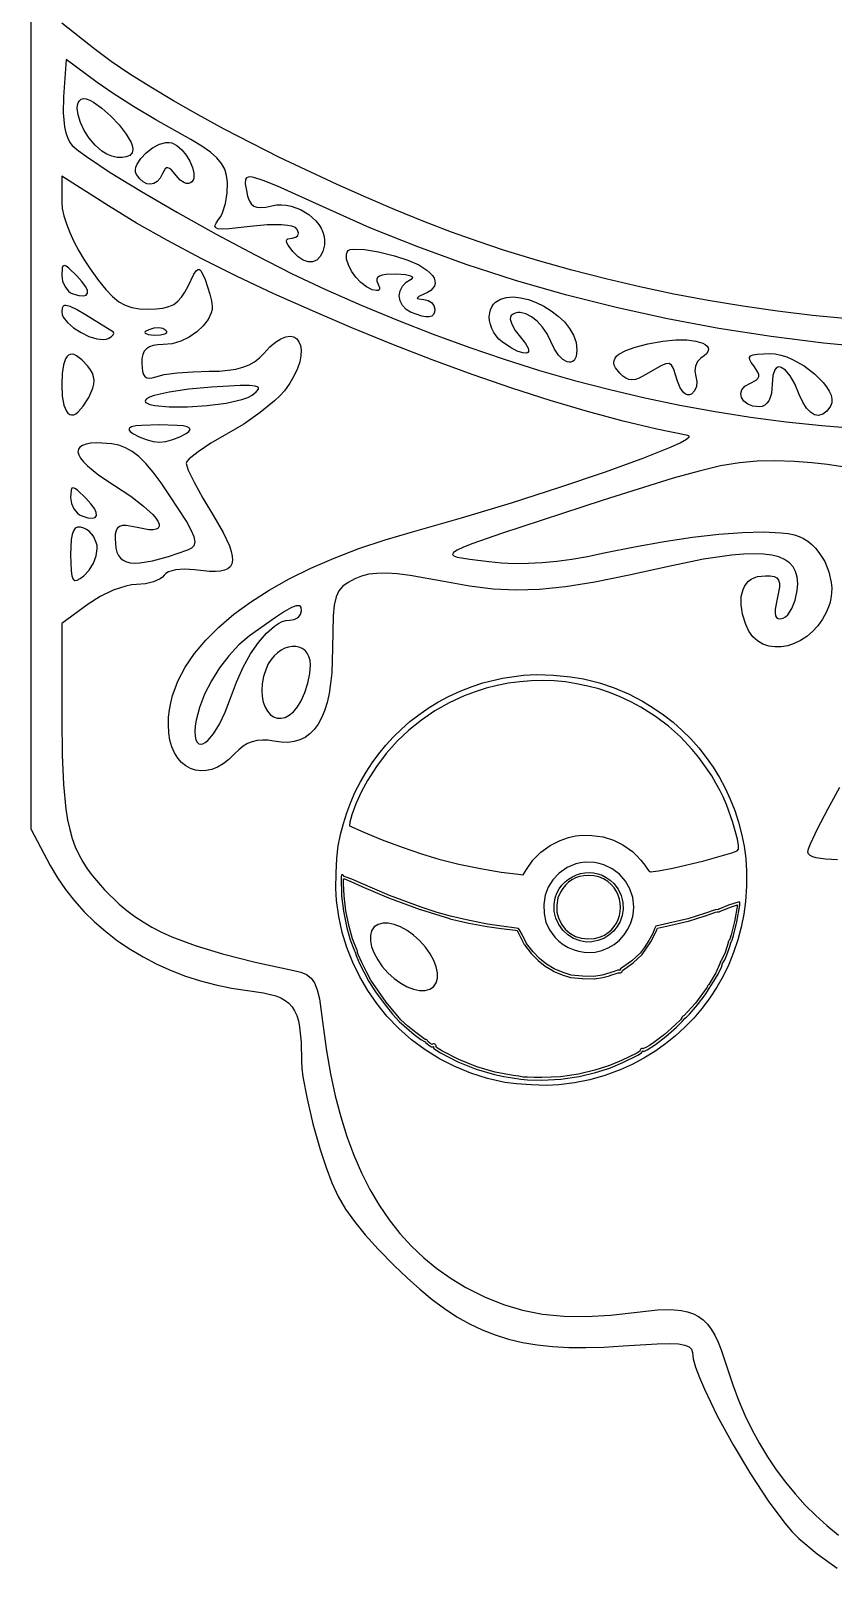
# Model space of a CAD drawing. Header units: millimetres. Extents: x 232 to 266, y 0 to 290.
# Drawn here: x 234.07 to 246.13, y 0.89 to 23.99 of the extents above; entities that cross this region are included whole.
import ezdxf

# ---------------------------------------------------------------- set-up
doc = ezdxf.new("R2010")
doc.units = ezdxf.units.MM
doc.layers.add('Surface_Engraving', color=5, linetype='CONTINUOUS')

msp = doc.modelspace()

# ---------------------------------------------------------------- linework, layer by layer
at = {"layer": 'Surface_Engraving'}
for points in [[(234.066072, 35.466016), (234.066789, 11.998383), (234.360664, 11.44768), (234.467612, 11.263802), (234.588272, 11.08674), (234.721947, 10.916936), (234.867936, 10.754831), (235.025541, 10.60087), (235.194063, 10.455493), (235.372802, 10.319144), (235.56106, 10.192265), (235.758137, 10.075298), (235.963333, 9.968686), (236.175951, 9.872871), (236.39529, 9.788295), (236.620652, 9.715401), (236.851337, 9.654631), (237.086646, 9.606428), (237.32588, 9.571234), (237.563896, 9.536352), (237.750769, 9.489296), (237.826914, 9.458725), (237.892538, 9.422137), (237.948395, 9.378541), (237.99524, 9.326947), (238.033828, 9.266363), (238.064914, 9.195797), (238.089253, 9.11426), (238.107599, 9.02076), (238.129334, 8.793905), (238.136156, 8.507306), (238.142245, 8.404426), (238.158986, 8.272638), (238.219796, 7.944114), (238.309329, 7.565293), (238.418327, 7.17973), (238.505392, 6.91319), (238.593212, 6.682719), (238.688834, 6.477296), (238.799306, 6.2859), (238.931675, 6.09751), (239.092989, 5.901104), (239.290296, 5.68566), (239.530642, 5.440159), (239.725054, 5.251966), (239.915045, 5.08132), (240.102157, 4.92768), (240.287927, 4.790504), (240.473897, 4.669253), (240.661606, 4.563386), (240.852594, 4.472362), (241.0484, 4.395641), (241.250564, 4.332681), (241.460625, 4.282943), (241.680125, 4.245885), (241.910601, 4.220967), (242.153594, 4.207648), (242.410644, 4.205387), (242.68329, 4.213645), (242.973072, 4.23188), (243.483597, 4.263163), (243.664689, 4.265824), (243.802494, 4.259235), (243.901633, 4.242952), (243.966727, 4.216528), (244.002394, 4.179518), (244.013257, 4.131474), (244.025766, 4.035944), (244.061624, 3.909393), (244.118325, 3.756207), (244.193361, 3.580768), (244.388418, 3.180668), (244.626745, 2.74416), (244.888293, 2.306313), (245.153014, 1.902195), (245.400857, 1.566875), (245.512184, 1.435973), (245.611774, 1.335421), (245.888163, 1.10466), (246.187805, 0.889371)], [(246.355562, 19.664369), (245.821178, 19.715881), (245.29314, 19.778527), (244.770409, 19.85244), (244.251947, 19.937758), (243.736715, 20.034613), (243.223674, 20.143143), (242.711785, 20.263481), (242.200011, 20.395763), (241.687311, 20.540124), (241.172648, 20.6967), (240.791309, 20.822983), (240.390439, 20.966996), (239.974153, 21.126717), (239.546571, 21.300123), (239.111811, 21.485191), (238.67399, 21.679899), (237.805639, 22.090141), (236.974464, 22.514669), (236.583113, 22.727233), (236.213409, 22.937301), (235.869472, 23.142849), (235.55542, 23.341854), (235.275369, 23.532295), (235.033439, 23.712149), (234.532711, 24.105224)], [(246.774856, 19.224846), (245.983198, 19.299271), (245.195725, 19.39715), (244.41343, 19.518549), (243.637307, 19.663534), (242.868348, 19.832173), (242.107548, 20.024532), (241.3559, 20.240677), (240.614396, 20.480675), (239.88403, 20.744592), (239.165796, 21.032495), (238.460687, 21.34445), (237.774789, 21.657171), (237.562229, 21.744252), (237.420071, 21.788727), (237.371521, 21.795827), (237.335923, 21.793282), (237.311731, 21.781428), (237.297393, 21.760601), (237.292088, 21.693369), (237.307615, 21.594273), (237.327287, 21.508106), (237.35097, 21.440743), (237.3807, 21.390953), (237.418515, 21.357506), (237.466451, 21.339172), (237.526544, 21.334721), (237.600832, 21.342923), (237.691352, 21.362548), (237.762834, 21.375254), (237.83544, 21.37835), (237.908295, 21.372487), (237.980526, 21.358312), (238.119618, 21.307629), (238.245724, 21.231494), (238.351851, 21.135103), (238.395237, 21.080935), (238.431006, 21.02365), (238.458284, 20.963899), (238.476198, 20.90233), (238.483872, 20.839593), (238.480433, 20.776337), (238.455869, 20.675754), (238.416751, 20.599204), (238.365433, 20.547201), (238.304266, 20.520256), (238.235602, 20.518884), (238.161796, 20.543595), (238.085198, 20.594904), (238.008162, 20.673323), (237.937213, 20.768852), (237.91879, 20.804291), (237.911694, 20.832174), (237.915896, 20.852997), (237.931368, 20.867257), (237.996001, 20.87807), (238.050905, 20.888341), (238.083782, 20.916309), (238.092094, 20.957701), (238.073303, 21.008246), (238.044386, 21.033757), (237.99394, 21.053858), (237.924202, 21.068407), (237.837407, 21.077262), (237.621594, 21.077332), (237.364394, 21.05294), (237.047492, 21.016071), (236.946171, 21.011687), (236.878942, 21.017542), (236.842811, 21.03429), (236.834783, 21.062587), (236.851863, 21.103086), (236.891056, 21.156442), (236.921775, 21.201878), (236.949581, 21.258719), (236.994266, 21.397504), (237.020729, 21.554575), (237.024589, 21.711707), (237.011608, 21.816932), (236.983237, 21.911289), (236.935526, 21.998749), (236.864525, 22.083282), (236.766281, 22.168859), (236.636844, 22.259452), (236.472265, 22.35903), (236.26859, 22.471566), (235.946549, 22.651871), (235.612621, 22.851858), (235.306237, 23.047181), (235.066826, 23.213496), (234.599485, 23.561846), (234.557431, 23.001165), (234.552708, 22.75855), (234.574975, 22.546753), (234.595486, 22.456499), (234.621853, 22.378855), (234.653778, 22.315454), (234.690964, 22.267933), (234.776791, 22.194259), (234.903355, 22.100707), (235.261085, 21.863999), (235.728934, 21.577854), (236.27168, 21.262318), (236.854104, 20.937438), (237.440985, 20.623259), (237.997103, 20.339829), (238.487238, 20.107193), (239.035717, 19.866624), (239.578964, 19.641309), (240.117722, 19.431062), (240.652734, 19.235699), (241.184742, 19.055038), (241.714489, 18.888893), (242.242719, 18.737081), (242.770174, 18.599417), (243.297596, 18.475718), (243.82573, 18.365799), (244.355317, 18.269476), (244.887101, 18.186566), (245.421825, 18.116884), (245.96023, 18.060245), (246.503061, 18.016467)], [(246.26856, 17.438478), (246.047211, 17.474887), (245.809631, 17.500933), (245.548861, 17.518451), (245.255237, 17.528435), (244.986946, 17.523735), (244.721909, 17.499889), (244.438049, 17.452436), (244.113286, 17.376914), (243.725543, 17.268862), (242.672803, 16.937321), (241.143227, 16.437262), (240.714775, 16.287622), (240.573872, 16.232145), (240.477752, 16.187373), (240.42334, 16.151662), (240.407561, 16.123366), (240.427341, 16.100844), (240.479606, 16.08245), (240.669289, 16.051474), (240.952016, 16.017288), (241.14548, 15.998176), (241.34318, 15.988901), (241.546358, 15.989553), (241.756255, 16.000222), (241.974116, 16.021001), (242.201181, 16.051979), (242.438693, 16.093248), (242.687895, 16.144899), (243.144861, 16.239749), (243.589346, 16.318721), (244.013396, 16.381061), (244.409057, 16.426011), (244.768372, 16.452817), (245.083389, 16.460721), (245.346152, 16.448968), (245.455453, 16.435484), (245.548708, 16.416803), (245.618507, 16.393921), (245.685452, 16.361522), (245.749104, 16.320459), (245.809026, 16.271586), (245.864779, 16.215756), (245.915925, 16.153822), (246.002644, 16.015058), (246.065679, 15.862118), (246.101525, 15.701831), (246.108158, 15.621065), (246.106679, 15.541023), (246.09665, 15.462557), (246.077635, 15.38652), (246.029809, 15.262975), (245.969574, 15.15117), (245.898701, 15.051551), (245.818959, 14.964564), (245.732121, 14.890656), (245.639956, 14.830272), (245.544235, 14.783858), (245.446729, 14.751861), (245.349208, 14.734726), (245.253444, 14.732899), (245.161206, 14.746828), (245.074267, 14.776956), (244.994395, 14.823732), (244.923362, 14.8876), (244.862939, 14.969007), (244.814896, 15.068398), (244.766754, 15.223677), (244.744599, 15.365053), (244.747589, 15.490431), (244.774884, 15.597713), (244.797383, 15.643913), (244.825642, 15.684804), (244.859557, 15.720122), (244.899022, 15.749607), (244.943932, 15.772995), (244.994182, 15.790026), (245.110282, 15.803965), (245.184451, 15.800829), (245.241829, 15.790116), (245.283434, 15.769867), (245.310284, 15.738126), (245.323394, 15.692932), (245.323782, 15.63233), (245.290462, 15.457064), (245.259615, 15.299869), (245.25682, 15.24392), (245.262677, 15.202278), (245.277361, 15.174352), (245.301047, 15.159547), (245.333911, 15.157269), (245.376127, 15.166926), (245.411687, 15.185612), (245.446529, 15.217123), (245.510529, 15.311835), (245.56107, 15.437493), (245.591098, 15.580526), (245.597222, 15.686685), (245.58878, 15.781323), (245.565307, 15.864531), (245.526337, 15.936397), (245.471403, 15.997011), (245.400042, 16.046461), (245.311788, 16.084836), (245.206175, 16.112226), (245.082737, 16.12872), (244.94101, 16.134408), (244.780528, 16.129377), (244.600825, 16.113718), (244.181897, 16.05087), (243.680501, 15.946577), (243.064183, 15.809657), (242.546151, 15.706612), (242.104486, 15.635965), (241.717267, 15.596237), (241.362575, 15.58595), (241.01849, 15.603626), (240.663093, 15.647788), (240.274464, 15.716958), (239.770806, 15.805849), (239.575389, 15.830135), (239.410139, 15.841201), (239.269473, 15.839214), (239.14781, 15.824338), (239.039569, 15.79674), (238.939168, 15.756586), (238.836778, 15.70362), (238.757634, 15.647028), (238.69878, 15.577576), (238.657257, 15.486033), (238.630109, 15.363167), (238.614379, 15.199746), (238.605343, 14.71431), (238.591778, 14.345125), (238.574784, 14.18163), (238.550947, 14.032145), (238.520244, 13.896633), (238.482649, 13.775052), (238.438136, 13.667363), (238.38668, 13.573526), (238.328256, 13.493501), (238.262838, 13.427249), (238.190402, 13.37473), (238.110922, 13.335903), (238.024372, 13.310729), (237.930727, 13.299168), (237.829963, 13.30118), (237.722053, 13.316726), (237.63221, 13.330274), (237.548218, 13.333594), (237.469428, 13.326479), (237.395191, 13.308719), (237.324858, 13.280105), (237.25778, 13.240429), (237.193308, 13.189482), (237.130792, 13.127055), (237.04667, 13.04388), (236.96093, 12.977469), (236.874544, 12.927393), (236.788484, 12.893222), (236.703722, 12.874527), (236.621231, 12.870876), (236.541982, 12.881841), (236.466947, 12.906991), (236.3971, 12.945898), (236.333411, 12.99813), (236.276854, 13.063258), (236.228399, 13.140852), (236.189021, 13.230483), (236.159689, 13.331721), (236.141377, 13.444135), (236.135057, 13.567296), (236.139157, 13.676895), (236.151389, 13.786048), (236.171654, 13.894677), (236.199853, 14.002702), (236.235887, 14.110047), (236.279655, 14.216633), (236.390001, 14.427211), (236.530094, 14.63381), (236.69914, 14.835804), (236.896343, 15.032563), (237.12091, 15.223461), (237.372045, 15.407872), (237.648952, 15.585166), (237.950838, 15.754718), (238.276906, 15.9159), (238.626362, 16.068085), (238.998411, 16.210644), (239.392258, 16.342952), (239.807108, 16.464381), (240.540398, 16.672632), (241.292112, 16.90092), (242.0222, 17.135269), (242.690613, 17.361703), (243.2573, 17.566248), (243.682212, 17.734928), (243.828987, 17.801452), (243.9253, 17.853769), (243.966144, 17.890132), (243.964201, 17.901785), (243.946513, 17.908794), (243.478439, 18.003071), (242.973875, 18.12397), (242.438456, 18.269257), (241.877816, 18.436699), (241.29759, 18.624065), (240.703411, 18.829122), (240.100913, 19.049636), (239.495731, 19.283376), (238.8935, 19.528107), (238.299852, 19.781598), (237.720422, 20.041616), (237.160845, 20.305928), (236.626755, 20.572302), (236.123786, 20.838504), (235.657571, 21.102302), (235.233746, 21.361464), (234.532711, 21.809457), (234.532711, 21.414428), (234.540896, 21.320125), (234.564581, 21.210927), (234.602458, 21.089899), (234.653222, 20.960106), (234.715565, 20.824616), (234.788181, 20.686494), (234.869764, 20.548807), (234.959006, 20.414619), (235.08441, 20.241955), (235.194182, 20.104597), (235.293773, 19.998757), (235.388634, 19.92065), (235.484216, 19.866491), (235.58597, 19.832494), (235.699347, 19.814871), (235.829798, 19.809838), (235.950768, 19.813572), (236.053681, 19.825734), (236.141041, 19.847764), (236.215351, 19.8811), (236.279116, 19.927184), (236.334838, 19.987454), (236.385021, 20.06335), (236.432168, 20.156312), (236.519515, 20.334214), (236.552111, 20.382917), (236.580079, 20.405872), (236.605484, 20.403891), (236.630394, 20.377787), (236.686996, 20.256459), (236.758218, 20.036265), (236.782029, 19.933307), (236.793321, 19.852762), (236.791427, 19.803476), (236.780403, 19.753389), (236.733758, 19.653016), (236.658979, 19.556033), (236.561657, 19.466834), (236.447383, 19.389812), (236.321748, 19.329358), (236.190344, 19.289864), (236.058762, 19.275723), (235.975703, 19.272202), (235.906522, 19.261137), (235.850353, 19.241779), (235.806334, 19.21338), (235.7736, 19.17519), (235.751288, 19.126458), (235.738534, 19.066436), (235.734474, 18.994375), (235.746184, 18.869825), (235.76138, 18.827052), (235.7833, 18.796809), (235.812317, 18.778745), (235.848804, 18.772504), (235.893133, 18.777735), (235.945676, 18.794083), (236.074351, 18.825559), (236.268544, 18.851332), (236.501923, 18.868745), (236.748154, 18.87514), (236.898948, 18.878723), (237.032836, 18.889808), (237.151373, 18.908902), (237.25611, 18.936509), (237.348599, 18.973136), (237.430393, 19.019288), (237.503044, 19.075471), (237.568104, 19.14219), (237.660921, 19.240783), (237.74786, 19.314543), (237.828084, 19.364976), (237.900758, 19.393584), (237.965043, 19.401874), (238.020105, 19.39135), (238.065106, 19.363516), (238.09921, 19.319877), (238.12158, 19.261938), (238.131379, 19.191204), (238.127773, 19.109178), (238.109922, 19.017366), (238.076993, 18.917272), (238.028147, 18.810402), (237.962548, 18.698259), (237.87936, 18.582348), (237.814966, 18.509698), (237.730852, 18.429169), (237.517707, 18.255171), (237.268403, 18.081749), (237.01142, 17.930295), (236.774836, 17.795404), (236.581093, 17.667061), (236.450186, 17.559779), (236.414544, 17.518571), (236.402107, 17.48807), (236.434544, 17.389154), (236.522862, 17.207794), (236.653573, 16.969812), (236.813189, 16.701034), (236.957312, 16.452395), (237.052214, 16.251838), (237.08088, 16.16866), (237.096849, 16.096385), (237.099991, 16.034641), (237.090174, 15.983056), (237.067269, 15.941256), (237.031145, 15.908869), (236.981671, 15.885523), (236.918717, 15.870846), (236.842153, 15.864464), (236.751847, 15.866006), (236.52949, 15.89137), (236.378609, 15.903046), (236.242081, 15.891625), (236.134914, 15.85977), (236.09703, 15.837012), (236.072114, 15.810145), (236.048007, 15.782079), (236.012444, 15.755896), (235.913802, 15.711471), (235.789894, 15.681456), (235.654426, 15.670432), (235.579799, 15.664469), (235.494587, 15.647378), (235.304325, 15.584609), (235.10748, 15.491709), (234.927892, 15.378265), (234.532711, 15.086098), (234.532711, 13.651084), (234.538306, 13.111677), (234.557633, 12.665177), (234.594504, 12.296364), (234.62071, 12.136333), (234.652732, 11.990015), (234.691046, 11.855508), (234.736128, 11.730909), (234.788456, 11.614315), (234.848506, 11.503824), (234.916755, 11.397533), (234.993678, 11.29354), (235.175457, 11.084834), (235.395833, 10.870375), (235.510123, 10.774307), (235.629283, 10.684768), (235.754915, 10.601077), (235.888623, 10.522549), (236.032008, 10.448502), (236.186671, 10.378252), (236.536245, 10.246412), (236.950162, 10.121564), (237.441238, 9.998243), (238.022292, 9.870984), (238.128814, 9.844293), (238.213442, 9.808964), (238.279803, 9.758086), (238.331524, 9.684754), (238.372232, 9.582058), (238.405554, 9.443091), (238.464547, 9.02871), (238.51371, 8.664888), (238.573539, 8.318091), (238.644173, 7.988067), (238.725749, 7.674565), (238.818405, 7.377334), (238.922279, 7.096121), (239.037508, 6.830674), (239.16423, 6.580743), (239.302583, 6.346075), (239.452705, 6.126419), (239.614733, 5.921523), (239.788805, 5.731135), (239.975059, 5.555003), (240.173632, 5.392876), (240.384663, 5.244503), (240.608288, 5.10963), (240.889693, 4.966894), (241.172421, 4.853107), (241.461577, 4.76753), (241.762267, 4.709424), (242.079598, 4.678049), (242.418674, 4.672668), (242.784603, 4.692539), (243.182489, 4.736926), (243.489605, 4.770198), (243.62134, 4.776318), (243.739989, 4.77451), (243.846645, 4.764087), (243.942406, 4.744362), (244.028367, 4.714649), (244.105622, 4.674259), (244.175269, 4.622506), (244.238403, 4.558702), (244.29612, 4.482161), (244.349514, 4.392195), (244.399683, 4.288116), (244.447721, 4.169239), (244.541788, 3.884338), (244.619178, 3.645232), (244.706155, 3.413366), (244.802419, 3.18891), (244.90767, 2.972031), (245.021607, 2.762898), (245.143931, 2.561679), (245.274342, 2.368544), (245.41254, 2.183659), (245.558224, 2.007194), (245.711096, 1.839317), (245.870854, 1.680196), (246.037199, 1.530001), (246.209831, 1.388898)], [(246.196164, 11.536155), (246.016513, 11.542148), (245.875053, 11.563352), (245.821961, 11.579685), (245.782395, 11.599854), (245.757683, 11.623869), (245.749151, 11.651741), (245.759421, 11.698883), (245.78867, 11.77568), (245.89475, 12.001711), (246.048672, 12.296774), (246.231719, 12.62781)]]:
    msp.add_lwpolyline(points, dxfattribs=at)
for points in [[(235.133585, 22.182024), (235.033183, 22.270716), (234.944419, 22.377125), (234.870296, 22.493668), (234.813815, 22.612761), (234.777979, 22.726822), (234.765792, 22.828268), (234.769505, 22.871891), (234.780256, 22.909517), (234.79842, 22.940198), (234.824374, 22.962986), (234.858201, 22.972665), (234.901482, 22.967441), (234.952612, 22.948877), (235.009984, 22.918541), (235.137034, 22.828808), (235.269788, 22.710764), (235.395401, 22.576932), (235.501027, 22.439832), (235.573823, 22.311988), (235.593895, 22.255449), (235.600942, 22.20592), (235.588643, 22.156368), (235.554599, 22.119684), (235.503095, 22.096084), (235.438413, 22.085788), (235.364838, 22.089016), (235.286653, 22.105985), (235.20814, 22.136915), (235.133585, 22.182024)], [(235.655189, 21.833032), (235.641854, 21.866615), (235.639782, 21.90418), (235.647889, 21.944763), (235.665093, 21.987398), (235.722459, 22.074955), (235.803216, 22.159126), (235.898701, 22.23218), (236.000251, 22.286389), (236.099202, 22.314026), (236.144997, 22.315465), (236.186893, 22.307362), (236.263847, 22.267089), (236.337254, 22.202801), (236.403312, 22.121822), (236.458217, 22.031475), (236.498168, 21.939085), (236.519363, 21.851975), (236.517999, 21.777469), (236.50767, 21.747232), (236.490274, 21.722892), (236.466868, 21.706279), (236.439648, 21.698529), (236.409595, 21.699259), (236.377689, 21.708083), (236.312245, 21.748479), (236.251164, 21.816644), (236.182915, 21.901725), (236.154708, 21.924607), (236.129585, 21.934507), (236.106899, 21.931519), (236.086003, 21.915735), (236.046997, 21.846155), (236.01095, 21.777354), (235.967572, 21.727619), (235.918681, 21.697011), (235.866096, 21.685593), (235.811636, 21.693424), (235.757119, 21.720567), (235.704363, 21.767083), (235.655189, 21.833032)], [(239.773736, 19.764748), (239.708927, 19.804943), (239.655851, 19.864608), (239.619988, 19.935688), (239.606816, 20.01013), (239.619988, 20.084572), (239.655851, 20.155653), (239.708927, 20.215318), (239.773736, 20.255513), (239.799608, 20.269259), (239.808945, 20.282499), (239.8026, 20.294912), (239.781428, 20.30618), (239.698021, 20.324002), (239.565555, 20.33341), (239.408867, 20.328362), (239.35185, 20.318214), (239.309173, 20.303046), (239.280928, 20.282904), (239.267207, 20.257832), (239.268102, 20.227878), (239.283704, 20.193087), (239.308869, 20.135959), (239.309465, 20.115327), (239.30235, 20.100298), (239.287734, 20.091107), (239.265825, 20.087987), (239.200969, 20.100907), (239.113561, 20.143862), (239.029644, 20.209586), (238.953512, 20.291075), (238.889459, 20.381324), (238.841779, 20.473326), (238.814767, 20.560077), (238.812717, 20.634571), (238.822394, 20.665032), (238.839923, 20.689802), (238.870662, 20.704744), (238.923198, 20.712003), (239.082236, 20.704752), (239.294189, 20.670601), (239.536211, 20.612103), (239.73607, 20.546314), (239.89885, 20.47278), (240.022358, 20.39441), (240.0687, 20.35432), (240.104401, 20.314111), (240.129186, 20.274147), (240.142783, 20.234792), (240.144916, 20.196409), (240.13531, 20.159362), (240.113693, 20.124013), (240.07979, 20.090728), (240.033325, 20.059868), (239.974026, 20.031798), (239.898915, 19.998083), (239.873877, 19.975809), (239.880137, 19.968049), (239.898915, 19.962055), (239.974026, 19.9539), (240.038833, 19.939278), (240.091903, 19.907241), (240.127762, 19.862518), (240.140931, 19.809838), (240.136223, 19.762646), (240.121512, 19.727544), (240.095914, 19.704423), (240.058547, 19.693175), (240.008528, 19.693692), (239.944975, 19.705865), (239.773736, 19.764748)], [(234.758439, 20.30898), (234.636496, 20.42477), (234.596732, 20.454045), (234.568532, 20.46433), (234.549962, 20.455693), (234.53909, 20.428202), (234.532711, 20.31693), (234.545881, 20.227664), (234.581739, 20.14561), (234.634809, 20.079867), (234.666087, 20.055956), (234.699615, 20.039535), (234.790377, 20.013233), (234.857855, 20.006577), (234.901775, 20.018312), (234.921865, 20.047185), (234.917849, 20.091942), (234.889456, 20.151329), (234.83641, 20.224093), (234.758439, 20.30898)], [(241.883738, 19.324277), (241.829196, 19.438862), (241.759929, 19.540425), (241.680464, 19.626018), (241.595331, 19.692696), (241.509058, 19.737514), (241.426175, 19.757525), (241.38742, 19.757307), (241.35121, 19.749782), (241.318113, 19.734583), (241.288693, 19.711341), (241.277115, 19.690256), (241.275045, 19.660938), (241.297116, 19.582931), (241.350269, 19.48797), (241.42987, 19.386703), (241.505929, 19.291991), (241.544285, 19.220366), (241.550277, 19.193449), (241.547987, 19.172588), (241.537796, 19.157878), (241.520084, 19.149414), (241.463626, 19.151603), (241.38166, 19.179913), (241.277237, 19.235103), (241.153405, 19.31793), (241.105581, 19.358854), (241.063317, 19.406874), (241.027321, 19.460345), (240.998304, 19.517622), (240.976974, 19.577061), (240.964041, 19.637017), (240.960215, 19.695845), (240.966206, 19.7519), (240.980083, 19.801191), (240.999879, 19.844404), (241.025176, 19.881715), (241.055557, 19.913303), (241.129905, 19.960018), (241.219585, 19.985967), (241.321263, 19.992569), (241.431601, 19.981244), (241.547264, 19.95341), (241.664916, 19.910486), (241.781221, 19.853892), (241.892842, 19.785046), (241.996443, 19.705369), (242.088689, 19.616278), (242.166243, 19.519193), (242.225769, 19.415533), (242.263931, 19.306716), (242.277394, 19.194163), (242.265824, 19.099647), (242.252232, 19.065505), (242.23421, 19.039852), (242.212339, 19.022496), (242.187198, 19.013245), (242.15937, 19.011906), (242.129433, 19.018288), (242.06556, 19.053449), (242.000223, 19.117191), (241.938067, 19.207978), (241.883738, 19.324277)], [(235.309386, 19.463029), (234.891837, 19.724559), (234.755106, 19.802579), (234.657765, 19.848814), (234.593335, 19.865796), (234.571436, 19.864108), (234.555335, 19.856057), (234.537287, 19.82213), (234.532711, 19.766548), (234.538755, 19.728074), (234.556015, 19.688055), (234.61895, 19.606289), (234.711048, 19.527062), (234.821841, 19.456185), (234.940863, 19.399472), (235.057646, 19.362732), (235.161724, 19.351778), (235.205726, 19.357786), (235.242627, 19.372421), (235.281625, 19.399234), (235.307209, 19.425255), (235.317192, 19.447511), (235.309386, 19.463029)], [(236.098909, 19.489931), (236.053746, 19.515721), (235.990439, 19.526301), (235.917381, 19.521329), (235.842967, 19.500459), (235.788758, 19.470778), (235.780666, 19.457898), (235.785026, 19.446549), (235.830433, 19.429107), (235.923643, 19.419785), (236.016645, 19.422065), (236.080691, 19.436049), (236.11003, 19.459437), (236.109886, 19.47394), (236.098909, 19.489931)], [(243.788414, 18.72818), (243.731552, 18.915034), (243.70162, 18.965912), (243.664361, 18.990101), (243.615029, 18.988857), (243.54888, 18.963436), (243.34715, 18.845096), (243.21163, 18.772489), (243.155736, 18.754338), (243.10531, 18.748287), (243.058521, 18.754338), (243.013538, 18.772489), (242.968529, 18.802742), (242.921664, 18.845096), (242.856762, 18.926894), (242.839658, 18.96524), (242.832849, 19.00193), (242.836381, 19.037), (242.850303, 19.070483), (242.874659, 19.102414), (242.909499, 19.132829), (243.010815, 19.189247), (243.154627, 19.240016), (243.341312, 19.285411), (243.571246, 19.325712), (243.76234, 19.345616), (243.929216, 19.346232), (244.066839, 19.329814), (244.170173, 19.29862), (244.207406, 19.278185), (244.234179, 19.254902), (244.249861, 19.229051), (244.253823, 19.200916), (244.245436, 19.170777), (244.224068, 19.138917), (244.189092, 19.105617), (244.139878, 19.07116), (244.089179, 19.021999), (244.058178, 18.954328), (244.04933, 18.877066), (244.065092, 18.799135), (244.081514, 18.721608), (244.074423, 18.645429), (244.046012, 18.579356), (243.998472, 18.532146), (243.96951, 18.5209), (243.939599, 18.521477), (243.9096, 18.533073), (243.880373, 18.554882), (243.827681, 18.625926), (243.788414, 18.72818)], [(234.937871, 18.483087), (234.998845, 18.622396), (235.013439, 18.683327), (235.017395, 18.740099), (235.010682, 18.793953), (234.993268, 18.846131), (234.965123, 18.897876), (234.926214, 18.950429), (234.834512, 19.049066), (234.754829, 19.109587), (234.719514, 19.125568), (234.687228, 19.132037), (234.657978, 19.128999), (234.631773, 19.116462), (234.608621, 19.094429), (234.58853, 19.062908), (234.557562, 18.971421), (234.538935, 18.842048), (234.532711, 18.674834), (234.540965, 18.499416), (234.564628, 18.365709), (234.602052, 18.274493), (234.625409, 18.245064), (234.651587, 18.226549), (234.680382, 18.219047), (234.711586, 18.222656), (234.744993, 18.237473), (234.780398, 18.263595), (234.856376, 18.350145), (234.937871, 18.483087)], [(245.620547, 18.52833), (245.551633, 18.686947), (245.481529, 18.808195), (245.413434, 18.890855), (245.350547, 18.933711), (245.322055, 18.939831), (245.296066, 18.935543), (245.272977, 18.920695), (245.25319, 18.895135), (245.225119, 18.811267), (245.215051, 18.682723), (245.201496, 18.541371), (245.185125, 18.482981), (245.162869, 18.433686), (245.135109, 18.394165), (245.102229, 18.365095), (245.064609, 18.347156), (245.022634, 18.341025), (244.924535, 18.352218), (244.845135, 18.38253), (244.786482, 18.427058), (244.750626, 18.4809), (244.739617, 18.539155), (244.755503, 18.59692), (244.800335, 18.649294), (244.876161, 18.691375), (244.971253, 18.739434), (244.998153, 18.765584), (245.011584, 18.794479), (245.011768, 18.827118), (244.998925, 18.864501), (244.935046, 18.957494), (244.896473, 19.00854), (244.875034, 19.049697), (244.871965, 19.081917), (244.8885, 19.106148), (244.925876, 19.123341), (244.985329, 19.134446), (245.175408, 19.14219), (245.258323, 19.135974), (245.344532, 19.118158), (245.432593, 19.089993), (245.521063, 19.052729), (245.693452, 18.955905), (245.850152, 18.837687), (245.979614, 18.708075), (246.030522, 18.642123), (246.070291, 18.577073), (246.097476, 18.514175), (246.110634, 18.454679), (246.108321, 18.399837), (246.089095, 18.350897), (246.032333, 18.276679), (245.972474, 18.230981), (245.91081, 18.213314), (245.84863, 18.22319), (245.787223, 18.260119), (245.727881, 18.323611), (245.671892, 18.413178), (245.620547, 18.52833)], [(237.393707, 18.517588), (237.456929, 18.568209), (237.488525, 18.607019), (237.491185, 18.622244), (237.484405, 18.634816), (237.44048, 18.652401), (237.352662, 18.660572), (237.216862, 18.660128), (236.784959, 18.636594), (236.444838, 18.604851), (236.14725, 18.560979), (235.924255, 18.51077), (235.85075, 18.485099), (235.807917, 18.460016), (235.793547, 18.442591), (235.788771, 18.426605), (235.793042, 18.412038), (235.805813, 18.398869), (235.854668, 18.37665), (235.93096, 18.359789), (236.148351, 18.341506), (236.422978, 18.342749), (236.719834, 18.362249), (237.003913, 18.398735), (237.240206, 18.450938), (237.329494, 18.482537), (237.393707, 18.517588)], [(236.402107, 17.940427), (236.444595, 17.972998), (236.462328, 18.000339), (236.45446, 18.022724), (236.420146, 18.040426), (236.358541, 18.053718), (236.268799, 18.062873), (236.001524, 18.06987), (235.734253, 18.062873), (235.644513, 18.053718), (235.582909, 18.040426), (235.548596, 18.022724), (235.540728, 18.000339), (235.558459, 17.972998), (235.600942, 17.940427), (235.694521, 17.890167), (235.801239, 17.849013), (235.907954, 17.82121), (236.001524, 17.810999), (236.095103, 17.82121), (236.201822, 17.849013), (236.308537, 17.890167), (236.402107, 17.940427)], [(236.425836, 16.191028), (236.487086, 16.219945), (236.52495, 16.258556), (236.537602, 16.31243), (236.523217, 16.387139), (236.479969, 16.488252), (236.406032, 16.621342), (236.158785, 17.005729), (236.025043, 17.19966), (235.904491, 17.360448), (235.794022, 17.490859), (235.690532, 17.593653), (235.590914, 17.671596), (235.492063, 17.72745), (235.390873, 17.763979), (235.284238, 17.783945), (235.057837, 17.797815), (234.969536, 17.793269), (234.897813, 17.781398), (234.842652, 17.76245), (234.804038, 17.736673), (234.781955, 17.704315), (234.776386, 17.665622), (234.787315, 17.620842), (234.814728, 17.570223), (234.858607, 17.514013), (234.918937, 17.452459), (235.088885, 17.31431), (235.324446, 17.157755), (235.570963, 16.996395), (235.763668, 16.850569), (235.90038, 16.724289), (235.947057, 16.669731), (235.978918, 16.621564), (235.995691, 16.580289), (235.997102, 16.546407), (235.982879, 16.520419), (235.95275, 16.502827), (235.906442, 16.494131), (235.843681, 16.494834), (235.667716, 16.526439), (235.503297, 16.556785), (235.445153, 16.556024), (235.401013, 16.54364), (235.369345, 16.518883), (235.34862, 16.481004), (235.337307, 16.429251), (235.333876, 16.362876), (235.34609, 16.217741), (235.362137, 16.158953), (235.385503, 16.109243), (235.416707, 16.068528), (235.456269, 16.036727), (235.504708, 16.013759), (235.562544, 15.999541), (235.630296, 15.993993), (235.708483, 15.997032), (235.898241, 16.028546), (236.135974, 16.093429), (236.425836, 16.191028)], [(234.891972, 16.970739), (234.770026, 17.086538), (234.73026, 17.115816), (234.702057, 17.126102), (234.683484, 17.117466), (234.672609, 17.089976), (234.666228, 16.978704), (234.6794, 16.889445), (234.715263, 16.80739), (234.768339, 16.741644), (234.799619, 16.717731), (234.833148, 16.701309), (234.92391, 16.675008), (234.991388, 16.668353), (235.035308, 16.68009), (235.055397, 16.708963), (235.051382, 16.753719), (235.022989, 16.813103), (234.969943, 16.885862), (234.891972, 16.970739)], [(235.066826, 16.206623), (235.062738, 16.255681), (235.051021, 16.304481), (235.007989, 16.396166), (234.944302, 16.471397), (234.906768, 16.49963), (234.866535, 16.519893), (234.813386, 16.534915), (234.769787, 16.534318), (234.73498, 16.516575), (234.708204, 16.48016), (234.6887, 16.423547), (234.67571, 16.345209), (234.666228, 16.11725), (234.673379, 15.874828), (234.684331, 15.799892), (234.70199, 15.753007), (234.727698, 15.732071), (234.762796, 15.734986), (234.808628, 15.75965), (234.866535, 15.803965), (234.944302, 15.887167), (235.007989, 15.990817), (235.051021, 16.101706), (235.066826, 16.206623)], [(237.069756, 13.965666), (237.158419, 14.206332), (237.259754, 14.4283), (237.370626, 14.627442), (237.487903, 14.799631), (237.608451, 14.94074), (237.729137, 15.046642), (237.788552, 15.085101), (237.846826, 15.11321), (237.903569, 15.130454), (237.958387, 15.136317), (238.028125, 15.147474), (238.085232, 15.177854), (238.123816, 15.222816), (238.137987, 15.277723), (238.130316, 15.327013), (238.119997, 15.342836), (238.104706, 15.352462), (238.057258, 15.352183), (237.984076, 15.324284), (237.881261, 15.266879), (237.744917, 15.178078), (237.356048, 14.898732), (237.196007, 14.762612), (237.044497, 14.60017), (236.905466, 14.418328), (236.782861, 14.224007), (236.68063, 14.024129), (236.60272, 13.825614), (236.55308, 13.635384), (236.540094, 13.545539), (236.535655, 13.460361), (236.53948, 13.390484), (236.550489, 13.337205), (236.567988, 13.299865), (236.591282, 13.277806), (236.619675, 13.270371), (236.652473, 13.276902), (236.688979, 13.296742), (236.7285, 13.329233), (236.813804, 13.429535), (236.902822, 13.57255), (236.989993, 13.753014), (237.069756, 13.965666)], [(238.133303, 13.925764), (238.186973, 14.047821), (238.230926, 14.189213), (238.260626, 14.332413), (238.271535, 14.459894), (238.265796, 14.530837), (238.249414, 14.591349), (238.223643, 14.641537), (238.189735, 14.681508), (238.148944, 14.711369), (238.102523, 14.731226), (238.051724, 14.741185), (237.997801, 14.741355), (237.942007, 14.731841), (237.885595, 14.71275), (237.829818, 14.684189), (237.775928, 14.646265), (237.72518, 14.599085), (237.678827, 14.542754), (237.63812, 14.47738), (237.604314, 14.40307), (237.56799, 14.289065), (237.546817, 14.180959), (237.539531, 14.079895), (237.544868, 13.987012), (237.561563, 13.903451), (237.588353, 13.830353), (237.623973, 13.768858), (237.667159, 13.720107), (237.716646, 13.685241), (237.77117, 13.6654), (237.829468, 13.661725), (237.890274, 13.675357), (237.952325, 13.707436), (238.014356, 13.759103), (238.075104, 13.831499), (238.133303, 13.925764)], [(241.191553, 8.189412), (240.931321, 8.249788), (240.681237, 8.329087), (240.441775, 8.427043), (240.213408, 8.54339), (239.99661, 8.67786), (239.791855, 8.830188), (239.599615, 9.000105), (239.420365, 9.187345), (239.268684, 9.373625), (239.1325, 9.570412), (239.012207, 9.776808), (238.908194, 9.991919), (238.820853, 10.214848), (238.750576, 10.444701), (238.697754, 10.68058), (238.662779, 10.921591), (238.653281, 11.105453), (238.655563, 11.331732), (238.66824, 11.558523), (238.689925, 11.743921), (238.723642, 11.913258), (238.76633, 12.079425), (238.817778, 12.242116), (238.877775, 12.401026), (238.946108, 12.555849), (239.022567, 12.706282), (239.106938, 12.852018), (239.199012, 12.992753), (239.298575, 13.128182), (239.405416, 13.257999), (239.519325, 13.3819), (239.640088, 13.499578), (239.767494, 13.61073), (239.901332, 13.71505), (240.04139, 13.812234), (240.187456, 13.901975), (240.347083, 13.986946), (240.523392, 14.068854), (240.700716, 14.140883), (240.86339, 14.196216), (241.159221, 14.265249), (241.475434, 14.311118), (241.675235, 14.316897), (241.927408, 14.307337), (242.178719, 14.285733), (242.375937, 14.255377), (242.615115, 14.194148), (242.839459, 14.118725), (243.05431, 14.027077), (243.26501, 13.917173), (243.425385, 13.819653), (243.578253, 13.71399), (243.723413, 13.600493), (243.860661, 13.479469), (243.989796, 13.351228), (244.110615, 13.216078), (244.222915, 13.074327), (244.326495, 12.926283), (244.421151, 12.772256), (244.506682, 12.612553), (244.582885, 12.447482), (244.649557, 12.277354), (244.706497, 12.102474), (244.753501, 11.923153), (244.790368, 11.739699), (244.816895, 11.552419), (244.826943, 11.367771), (244.824732, 11.138343), (244.811687, 10.907159), (244.789229, 10.717241), (244.74913, 10.521316), (244.69729, 10.330047), (244.634048, 10.143861), (244.559744, 9.963184), (244.474718, 9.788442), (244.379308, 9.620061), (244.273855, 9.458469), (244.158698, 9.304092), (244.034176, 9.157356), (243.900629, 9.018688), (243.758397, 8.888514), (243.607819, 8.767261), (243.449234, 8.655354), (243.282982, 8.553222), (243.109403, 8.461289), (242.928836, 8.379984), (242.698084, 8.29399), (242.470238, 8.228033), (242.240493, 8.180925), (242.004041, 8.151478), (241.820277, 8.14544), (241.592109, 8.151219), (241.366785, 8.16661), (241.191553, 8.189412)], [(241.517061, 11.387972), (241.616681, 11.52732), (241.736037, 11.647661), (241.872983, 11.747153), (242.025374, 11.823956), (242.149859, 11.869627), (242.257878, 11.895511), (242.368624, 11.904683), (242.501291, 11.90022), (242.672896, 11.877531), (242.825629, 11.83218), (242.968815, 11.760472), (243.111778, 11.658714), (243.174281, 11.601007), (243.24091, 11.528437), (243.299784, 11.454847), (243.339017, 11.394075), (243.36012, 11.367209), (243.385619, 11.356126), (243.502382, 11.370803), (243.718806, 11.411484), (244.183305, 11.516957), (244.608653, 11.6375), (244.685194, 11.66861), (244.70793, 11.692651), (244.706967, 11.751155), (244.690058, 11.844581), (244.621162, 12.095578), (244.526762, 12.364396), (244.477974, 12.4801), (244.432379, 12.569791), (244.367025, 12.688507), (244.303512, 12.797342), (244.21303, 12.93182), (244.110497, 13.070804), (244.010831, 13.193158), (243.835537, 13.380057), (243.654457, 13.54324), (243.458678, 13.690047), (243.239283, 13.827815), (243.086382, 13.910485), (242.92964, 13.983676), (242.769506, 14.047359), (242.606429, 14.101506), (242.440859, 14.146087), (242.273244, 14.181074), (242.104034, 14.206439), (241.933677, 14.222154), (241.762624, 14.228188), (241.591323, 14.224515), (241.420223, 14.211106), (241.249773, 14.187931), (241.080423, 14.154962), (240.912621, 14.112171), (240.746818, 14.05953), (240.583461, 13.997009), (240.356504, 13.891922), (240.141807, 13.770919), (239.939666, 13.634257), (239.750374, 13.482192), (239.574226, 13.314982), (239.411516, 13.132884), (239.262538, 12.936155), (239.127587, 12.725053), (239.039927, 12.559822), (238.955835, 12.376189), (238.891123, 12.211196), (238.861605, 12.101885), (238.856143, 12.044984), (239.072975, 11.949889), (239.347783, 11.836232), (239.647979, 11.723483), (239.942376, 11.622834), (240.199785, 11.545476), (240.502517, 11.470982), (240.827926, 11.403553), (241.139668, 11.350089), (241.401397, 11.317489), (241.471039, 11.31134), (241.517061, 11.387972)], [(242.552668, 10.149311), (242.653054, 10.172304), (242.748418, 10.211106), (242.837038, 10.26409), (242.917193, 10.329628), (242.987163, 10.406093), (243.045227, 10.491856), (243.089663, 10.585291), (243.118752, 10.68477), (243.129514, 10.75675), (243.132503, 10.828002), (243.116462, 10.966497), (243.073228, 11.096619), (243.005401, 11.214729), (242.915581, 11.317189), (242.80637, 11.400363), (242.680366, 11.460611), (242.61188, 11.481002), (242.54017, 11.494297), (242.398208, 11.498164), (242.329318, 11.488871), (242.262025, 11.472154), (242.132833, 11.416638), (242.011839, 11.331985), (241.915481, 11.233937), (241.845678, 11.125274), (241.801081, 11.003272), (241.780342, 10.865209), (241.783792, 10.72717), (241.812495, 10.599641), (241.866825, 10.481522), (241.947155, 10.371713), (242.00686, 10.312149), (242.073175, 10.260911), (242.145077, 10.218373), (242.221547, 10.184911), (242.301562, 10.160899), (242.384101, 10.146711), (242.468143, 10.142724), (242.552668, 10.149311)], [(242.326955, 10.315711), (242.228483, 10.350889), (242.140805, 10.405992), (242.065896, 10.477608), (242.005727, 10.562328), (241.962273, 10.65674), (241.937506, 10.757435), (241.933401, 10.861), (241.951931, 10.964027), (241.977962, 11.033549), (242.011842, 11.09659), (242.052714, 11.152939), (242.099722, 11.202385), (242.15201, 11.244718), (242.20872, 11.279727), (242.268998, 11.307199), (242.331987, 11.326925), (242.396829, 11.338694), (242.46267, 11.342294), (242.528653, 11.337514), (242.59392, 11.324144), (242.657617, 11.301973), (242.718887, 11.270789), (242.776874, 11.230381), (242.83072, 11.180539), (242.897526, 11.094397), (242.943628, 11.000036), (242.968715, 10.898315), (242.972477, 10.790088), (242.958123, 10.696573), (242.928144, 10.609458), (242.883971, 10.530218), (242.827035, 10.460326), (242.758766, 10.401257), (242.680595, 10.354483), (242.593952, 10.321479), (242.500269, 10.303718), (242.414539, 10.299118), (242.326955, 10.315711)], [(241.750648, 8.225638), (242.034773, 8.238287), (242.311299, 8.278999), (242.554833, 8.336625), (242.734954, 8.394022), (242.780838, 8.40983), (242.965719, 8.48684), (243.195016, 8.596877), (243.248332, 8.631672), (243.263057, 8.653992), (243.26103, 8.662245), (243.269451, 8.658768), (243.291078, 8.660748), (243.33192, 8.680258), (243.456579, 8.761416), (243.614093, 8.881337), (243.775123, 9.019113), (243.861788, 9.1041), (243.893656, 9.147259), (243.893106, 9.155394), (243.901804, 9.15617), (243.925128, 9.170567), (243.968934, 9.214205), (244.089671, 9.354411), (244.207381, 9.507198), (244.26543, 9.602973), (244.290226, 9.640083), (244.338153, 9.708799), (244.399519, 9.818108), (244.450574, 9.922799), (244.467567, 9.977661), (244.466639, 9.98588), (244.473366, 9.988846), (244.499805, 10.032363), (244.54142, 10.130441), (244.578191, 10.232077), (244.590098, 10.286262), (244.588227, 10.295946), (244.594218, 10.299552), (244.610238, 10.327522), (244.632473, 10.395822), (244.683803, 10.60228), (244.727476, 10.854573), (244.729159, 10.891527), (244.716627, 10.903006), (244.55723, 10.854041), (244.413581, 10.793689), (244.407166, 10.78762), (244.398749, 10.789172), (244.353557, 10.781571), (244.197114, 10.725573), (243.942916, 10.647837), (243.659627, 10.581602), (243.46199, 10.537244), (243.446014, 10.497769), (243.417576, 10.427775), (243.35907, 10.322983), (243.289041, 10.214208), (243.226038, 10.132266), (243.101379, 10.015881), (242.965687, 9.921263), (242.932979, 9.897209), (242.923617, 9.879255), (242.924872, 9.872352), (242.91727, 9.875302), (242.88851, 9.873887), (242.838487, 9.856931), (242.659451, 9.801678), (242.534055, 9.780906), (242.361715, 9.786387), (242.190388, 9.803219), (242.068282, 9.839276), (241.936928, 9.896762), (241.8206, 9.9662), (241.715527, 10.050204), (241.61794, 10.151387), (241.519274, 10.279168), (241.452057, 10.409983), (241.42089, 10.473279), (241.398513, 10.50372), (241.293759, 10.518689), (241.142083, 10.536343), (240.93404, 10.568723), (240.660653, 10.62123), (240.374792, 10.685594), (240.177069, 10.74262), (239.934386, 10.822098), (239.458696, 10.998955), (239.018485, 11.1862), (238.893844, 11.24448), (238.793306, 11.281142), (238.775716, 11.285707), (238.771653, 11.292205), (238.770457, 11.300104), (238.759751, 11.308059), (238.740006, 11.308625), (238.731083, 11.271594), (238.739929, 10.993126), (238.768973, 10.762883), (238.813432, 10.536496), (238.819353, 10.510648), (238.869853, 10.332242), (238.932576, 10.169285), (238.942342, 10.146397), (238.956295, 10.096983), (239.009425, 9.977226), (239.148539, 9.707071), (239.250433, 9.550388), (239.378396, 9.373782), (239.505252, 9.213213), (239.603825, 9.10464), (239.831525, 8.910403), (239.932147, 8.833628), (239.98422, 8.802021), (239.998697, 8.798237), (240.003034, 8.791065), (240.048842, 8.747348), (240.090389, 8.723717), (240.11461, 8.725664), (240.126069, 8.731184), (240.122697, 8.718462), (240.123777, 8.705889), (240.139279, 8.689176), (240.225055, 8.633819), (240.485229, 8.499475), (240.761251, 8.388949), (241.04051, 8.306621), (241.177411, 8.277401), (241.310392, 8.256873), (241.433135, 8.239584), (241.535706, 8.229447), (241.750648, 8.225638)], [(243.274364, 8.696687), (243.263057, 8.699251), (243.250911, 8.698213), (243.240366, 8.693453), (243.231425, 8.685578), (243.225932, 8.67508), (243.223978, 8.663117), (243.223902, 8.661896), (243.221903, 8.659028), (243.179117, 8.630951), (242.949528, 8.520536), (242.767975, 8.444484), (242.751387, 8.440151), (242.746474, 8.438625), (242.721679, 8.428066), (242.546244, 8.372766), (242.301899, 8.315209), (242.030928, 8.275535), (241.748955, 8.262534), (241.636189, 8.263633), (241.536212, 8.266319), (241.470719, 8.270469), (241.402709, 8.282554), (241.400909, 8.282676), (241.317106, 8.293358), (241.049888, 8.342187), (240.772171, 8.424831), (240.502603, 8.532316), (240.244937, 8.66562), (240.166658, 8.715791), (240.161776, 8.724581), (240.163027, 8.734713), (240.160128, 8.746371), (240.153535, 8.756503), (240.144319, 8.763644), (240.133134, 8.767978), (240.12169, 8.7681), (240.10878, 8.764071), (240.105041, 8.762545), (240.099548, 8.76163), (240.067489, 8.779392), (240.042785, 8.798984), (240.028975, 8.819188), (240.021055, 8.827489), (240.008787, 8.833714), (239.998106, 8.836827), (239.95451, 8.863073), (239.854945, 8.939307), (239.735633, 9.037332), (239.631048, 9.12962), (239.407212, 9.397753), (239.181086, 9.725092), (239.112939, 9.850034), (239.112344, 9.850095), (239.042853, 9.992066), (239.043463, 9.992005), (238.990667, 10.111759), (238.979833, 10.140811), (238.979467, 10.154057), (238.977178, 10.165776), (238.974508, 10.17133), (238.966879, 10.184452), (238.904667, 10.345894), (238.852969, 10.530713), (238.804719, 10.770221), (238.776658, 10.995201), (238.768143, 11.176175), (238.76796, 11.249785), (238.781022, 11.246549), (238.878925, 11.210783), (239.041816, 11.134181), (239.043601, 11.13351), (239.444443, 10.965232), (239.445618, 10.964561), (239.921322, 10.787372), (239.923687, 10.786578), (240.363959, 10.650284), (240.366339, 10.64949), (240.652464, 10.585036), (240.653669, 10.584975), (240.9267, 10.532788), (240.927906, 10.532666), (241.136407, 10.500256), (241.138208, 10.500134), (241.353834, 10.475109), (241.376479, 10.470653), (241.390379, 10.45167), (241.486452, 10.262762), (241.490327, 10.257147), (241.588459, 10.129093), (241.591251, 10.125919), (241.689275, 10.025026), (241.692693, 10.021791), (241.797814, 9.937865), (241.801827, 9.93463), (241.918117, 9.86517), (241.922221, 9.863034), (242.053709, 9.805355), (242.057845, 9.803829), (242.179857, 9.767817), (242.187043, 9.76678), (242.357931, 9.749934), (242.360326, 9.749812), (242.533136, 9.744379), (242.540369, 9.744501), (242.665387, 9.765559), (242.669064, 9.766536), (242.768494, 9.793514), (242.77095, 9.793941), (242.896152, 9.837277), (242.911273, 9.838193), (242.920795, 9.835752), (242.932895, 9.836179), (242.944004, 9.840329), (242.952946, 9.848264), (242.959034, 9.858701), (242.961552, 9.869992), (242.961674, 9.871762), (243.122719, 9.985962), (243.126549, 9.989319), (243.251522, 10.105716), (243.256725, 10.111392), (243.389418, 10.302131), (243.392104, 10.306831), (243.479111, 10.481151), (243.481324, 10.487621), (243.48671, 10.505994), (243.532121, 10.518201), (243.667195, 10.545851), (243.668401, 10.54579), (243.951289, 10.611831), (243.953761, 10.612929), (244.207857, 10.691056), (244.209108, 10.691544), (244.362783, 10.746416), (244.387914, 10.752703), (244.402899, 10.751116), (244.414405, 10.751604), (244.425528, 10.755693), (244.432517, 10.761309), (244.433783, 10.762469), (244.571359, 10.820149), (244.690106, 10.85671), (244.64735, 10.609023), (244.59785, 10.407602), (244.576899, 10.343209), (244.56611, 10.325142), (244.55903, 10.318367), (244.553552, 10.307807), (244.551584, 10.295906), (244.551782, 10.289253), (244.551737, 10.288642), (244.505776, 10.143131), (244.444633, 10.015504), (244.442116, 10.013795), (244.434897, 10.004639), (244.430579, 9.993469), (244.429999, 9.984436), (244.365621, 9.834042), (244.259356, 9.660333), (244.245638, 9.643669), (244.241625, 9.637321), (244.234072, 9.622734), (244.061201, 9.378404), (243.884089, 9.191083), (243.878565, 9.189557), (243.868494, 9.182966), (243.861291, 9.17381), (243.856958, 9.16264), (243.856805, 9.160198), (243.833734, 9.129071), (243.750754, 9.047403), (243.591967, 8.911414), (243.434173, 8.79166), (243.369184, 8.746249), (243.315869, 8.714021), (243.281002, 8.696932), (243.274364, 8.696687)], [(242.630994, 10.374811), (242.692569, 10.404137), (242.747395, 10.440531), (242.795354, 10.483125), (242.836333, 10.531051), (242.870216, 10.583442), (242.896887, 10.63943), (242.916231, 10.698148), (242.928132, 10.758729), (242.932476, 10.820304), (242.929147, 10.882006), (242.918029, 10.942968), (242.899008, 11.002322), (242.871967, 11.059201), (242.836792, 11.112738), (242.793366, 11.162063), (242.741576, 11.206312), (242.675235, 11.248443), (242.606878, 11.27679), (242.531589, 11.292874), (242.44445, 11.298217), (242.379445, 11.29429), (242.317327, 11.282002), (242.258517, 11.261608), (242.203436, 11.233362), (242.152505, 11.197519), (242.106145, 11.154332), (242.064777, 11.104056), (242.028822, 11.046945), (241.99118, 10.961099), (241.97749, 10.852788), (241.976609, 10.745705), (241.999372, 10.663788), (242.044655, 10.569747), (242.100912, 10.493407), (242.171048, 10.431592), (242.257968, 10.381128), (242.339628, 10.356889), (242.440469, 10.347561), (242.543317, 10.353438), (242.630994, 10.374811)], [(240.122743, 9.627846), (240.162042, 9.685005), (240.181097, 9.75591), (240.180738, 9.837797), (240.161792, 9.927901), (240.125089, 10.023458), (240.071455, 10.121705), (240.00172, 10.219876), (239.916713, 10.315208), (239.821956, 10.400855), (239.724257, 10.471248), (239.626376, 10.525539), (239.531069, 10.562883), (239.441096, 10.582433), (239.359214, 10.583341), (239.28818, 10.564761), (239.230755, 10.525845), (239.191455, 10.468686), (239.172399, 10.397781), (239.172759, 10.315894), (239.191704, 10.22579), (239.228408, 10.130232), (239.282042, 10.031986), (239.351776, 9.933815), (239.436783, 9.838483), (239.53154, 9.752836), (239.629239, 9.682443), (239.727121, 9.628152), (239.822427, 9.590808), (239.912401, 9.571258), (239.994284, 9.57035), (240.065317, 9.58893), (240.122743, 9.627846)]]:
    msp.add_lwpolyline(points, close=True, dxfattribs=at)

doc.saveas('drawing.dxf')
